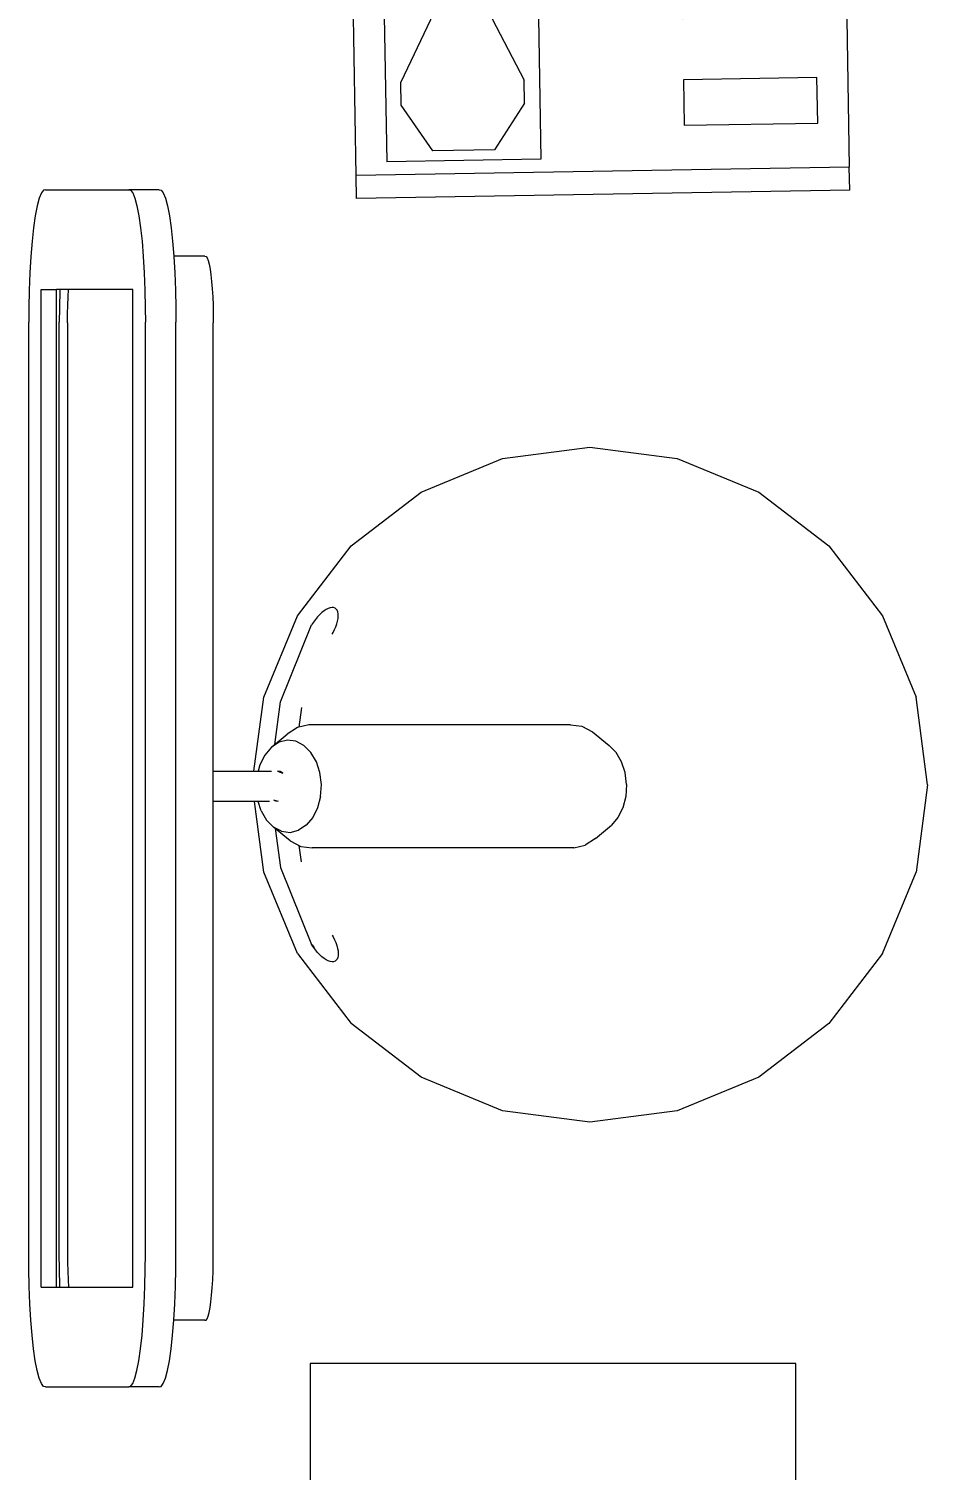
# Model space of a CAD drawing. Header units: millimetres. Extents: x 1 to 121, y 0 to 90.
# Drawn here: x 32.652 to 33.028, y 66.657 to 67.251 of the extents above; entities that cross this region are included whole.
import ezdxf
from ezdxf import colors
from ezdxf.entities.mleader import LeaderData, LeaderLine
from ezdxf.math import Vec2, Vec3

# ---------------------------------------------------------------- set-up
doc = ezdxf.new("R2010")
doc.units = ezdxf.units.MM
doc.layers.add('Equipamiento SR', color=23, linetype='Continuous', lineweight=0)
doc.layers.add('letras sr', color=7, linetype='Continuous', lineweight=5)
doc.styles.add('Generales', font='trebuc.ttf', dxfattribs={"height": 0.1})

# ---------------------------------------------------------------- blocks, each defined once
blk = doc.blocks.new('A$C20311695')
at = {"layer": 'Equipamiento SR'}
for p, q in [((-2.504962139937561e-06, 0.1854743236497143), (0.2031682251736129, 0.1889231518819088)), ((0.002984267900501436, 0.009523310046915867), (-2.504962139937561e-06, 0.1854743236497143)), ((0.2031682251736129, 0.1889231518819088), (0.2061549980357995, 0.01297213827911037)), ((0.01278900232364322, 0.1801914062391461), (0.03035276931677799, 0.1804895516236229)), ((0.01278900232364322, 0.1801914062391461), (0.0128428902644373, 0.177016863580775)), ((0.02829029548547624, 0.1772790836712375), (0.03035276931677799, 0.1804895516236229)), ((0.03035276931677799, 0.1804895516236229), (0.03179848488025527, 0.1827399673213677)), ((0.03179848488025527, 0.1827399673213677), (0.05719482614722438, 0.1831710708502214)), ((0.05719482614722438, 0.1831710708502214), (0.05871608849747645, 0.1809710196771448)), ((0.05871608849747645, 0.1809710196771448), (0.07627985549106597, 0.1812691650616216)), ((0.05871608849747645, 0.1809710196771448), (0.06088633821082112, 0.177832402312788)), ((0.07627985549106597, 0.1812691650616216), (0.07633374343186006, 0.1780946224032505)), ((0.0128428902644373, 0.177016863580775), (0.02829029548547624, 0.1772790836712375)), ((0.0128428902644373, 0.177016863580775), (0.01558910188214213, 0.01523733098633784)), ((0.01942364189380896, 0.1634771596066003), (0.02829029548547624, 0.1772790836712375)), ((0.06088633821082112, 0.177832402312788), (0.07633374343186006, 0.1780946224032505)), ((0.06088633821082112, 0.177832402312788), (0.07021632442729242, 0.1643393666645352)), ((0.07633374343186006, 0.1780946224032505), (0.07907995504911014, 0.01631508980904073)), ((0.1001822620805797, 0.1761748554449696), (0.09065863410569364, 0.1760131916216778)), ((0.09065863410569364, 0.1760131916216778), (0.09079863908345942, 0.1677654878590147)), ((0.1003222670583455, 0.1679271516825338), (0.1001822620805797, 0.1761748554449696)), ((0.1303870856609137, 0.1739375562983696), (0.1034034730651001, 0.173479508798664)), ((0.1034034730651001, 0.173479508798664), (0.103496809716944, 0.1679810396235553)), ((0.1304804223132123, 0.1684390871232608), (0.1303870856609137, 0.1739375562983696)), ((0.1652603865773017, 0.1772795582382969), (0.1557367586019609, 0.1771178944147778)), ((0.1557367586019609, 0.1771178944147778), (0.1558767635801814, 0.1688701906521146)), ((0.1654003915550675, 0.1690318544756337), (0.1652603865773017, 0.1772795582382969)), ((0.1779585572107862, 0.1774951100028375), (0.1684349292354455, 0.1773334461793183)), ((0.1684349292354455, 0.1773334461793183), (0.1685749342132112, 0.1690857424166552)), ((0.178098562188552, 0.1692474062401743), (0.1779585572107862, 0.1774951100028375)), ((0.1906567278442708, 0.177710661767378), (0.18113309986893, 0.1775489979438589)), ((0.18113309986893, 0.1775489979438589), (0.1812731048466958, 0.1693012941811958)), ((0.1907967328220366, 0.1694629580047149), (0.1906567278442708, 0.177710661767378)), ((0.09079863908345942, 0.1677654878590147), (0.1003222670583455, 0.1679271516825338)), ((0.103496809716944, 0.1679810396235553), (0.1304804223132123, 0.1684390871232608)), ((0.1558767635801814, 0.1688701906521146), (0.1654003915550675, 0.1690318544756337)), ((0.1685749342132112, 0.1690857424166552), (0.178098562188552, 0.1692474062401743)), ((0.178145230514474, 0.1664981716526199), (0.1686216025395879, 0.1663365078291008)), ((0.1686216025395879, 0.1663365078291008), (0.1687616075173537, 0.158088804066665)), ((0.1782852354922397, 0.1582504678899568), (0.178145230514474, 0.1664981716526199)), ((0.1812731048466958, 0.1693012941811958), (0.1907967328220366, 0.1694629580047149)), ((0.1908434011479585, 0.1667137234171605), (0.1813197731730725, 0.1665520595936414)), ((0.1813197731730725, 0.1665520595936414), (0.1814597781508382, 0.1583043558309782)), ((0.1909834061257243, 0.1584660196544974), (0.1908434011479585, 0.1667137234171605)), ((0.01958530571710071, 0.1539535316314868), (0.01942364189380896, 0.1634771596066003)), ((0.07037798825103891, 0.1548157386896492), (0.07021632442729242, 0.1643393666645352)), ((0.1003689353842674, 0.1651779170949794), (0.09084530740938135, 0.1650162532714603)), ((0.09084530740938135, 0.1650162532714603), (0.09098531238714713, 0.1567685495087972)), ((0.1005089403624879, 0.1569302133323163), (0.1003689353842674, 0.1651779170949794)), ((0.1305737589650562, 0.1629406179481521), (0.1035901463687878, 0.1624825704484465)), ((0.1035901463687878, 0.1624825704484465), (0.1036834830206317, 0.1569841012733377)), ((0.1306670956169, 0.1574421487730433), (0.1305737589650562, 0.1629406179481521)), ((0.1654470598809894, 0.1662826198880794), (0.1559234319061034, 0.1661209560647876)), ((0.1559234319061034, 0.1661209560647876), (0.1560634368838691, 0.1578732523021245)), ((0.1655870648587552, 0.1580349161254162), (0.1654470598809894, 0.1662826198880794)), ((0.07037798825103891, 0.1548157386896492), (0.05800314526413786, 0.1355529309748817)), ((0.09098531238714713, 0.1567685495087972), (0.1005089403624879, 0.1569302133323163)), ((0.1036834830206317, 0.1569841012733377), (0.1306670956169, 0.1574421487730433)), ((0.1560634368838691, 0.1578732523021245), (0.1655870648587552, 0.1580349161254162)), ((0.1656337331846771, 0.1552856815378618), (0.1561101052097911, 0.1551240177145701)), ((0.1561101052097911, 0.1551240177145701), (0.1562501101875569, 0.1468763139519069)), ((0.1657737381628976, 0.1470379777751987), (0.1656337331846771, 0.1552856815378618)), ((0.1687616075173537, 0.158088804066665), (0.1782852354922397, 0.1582504678899568)), ((0.1783319038181617, 0.1555012333024024), (0.1688082758432756, 0.1553395694791107)), ((0.1688082758432756, 0.1553395694791107), (0.1689482808210414, 0.1470918657164475)), ((0.1784719087963822, 0.1472535295397392), (0.1783319038181617, 0.1555012333024024)), ((0.1814597781508382, 0.1583043558309782), (0.1909834061257243, 0.1584660196544974)), ((0.1910300744516462, 0.155716785066943), (0.1815064464767602, 0.1555551212436512)), ((0.1815064464767602, 0.1555551212436512), (0.181646451454526, 0.1473074174809881)), ((0.1911700794298667, 0.1474690813042798), (0.1910300744516462, 0.155716785066943)), ((0.03260680399716875, 0.1351218274458006), (0.01958530571710071, 0.1539535316314868)), ((0.03233736429183409, 0.1509945407376563), (0.03260680399716875, 0.1351218274458006)), ((0.05800314526413786, 0.1355529309748817), (0.05773370555880319, 0.1514256442667374)), ((0.1005556086884098, 0.1541809787447619), (0.09103198071306906, 0.1540193149212428)), ((0.09103198071306906, 0.1540193149212428), (0.09117198569128959, 0.145771611158807)), ((0.1006956136661756, 0.1459332749820987), (0.1005556086884098, 0.1541809787447619)), ((0.1307604322687439, 0.1519436795979345), (0.1037768196724755, 0.151485632098229)), ((0.1037768196724755, 0.151485632098229), (0.1038701563247741, 0.1459871629231202)), ((0.1308537689205878, 0.1464452104228258), (0.1307604322687439, 0.1519436795979345)), ((0.09117198569128959, 0.145771611158807), (0.1006956136661756, 0.1459332749820987)), ((0.1007422819920976, 0.1431840403945444), (0.09121865401721152, 0.1430223765712526)), ((0.09121865401721152, 0.1430223765712526), (0.0913586589949773, 0.1347746728085895)), ((0.1008822869703181, 0.1349363366318812), (0.1007422819920976, 0.1431840403945444)), ((0.1038701563247741, 0.1459871629231202), (0.1308537689205878, 0.1464452104228258)), ((0.1562501101875569, 0.1468763139519069), (0.1657737381628976, 0.1470379777751987)), ((0.1658204064888196, 0.1442887431876443), (0.1562967785134788, 0.1441270793643525)), ((0.1562967785134788, 0.1441270793643525), (0.1564367834916993, 0.1358793756016894)), ((0.1659604114665854, 0.1360410394249811), (0.1658204064888196, 0.1442887431876443)), ((0.1689482808210414, 0.1470918657164475), (0.1784719087963822, 0.1472535295397392)), ((0.1785185771223041, 0.1445042949521849), (0.1689949491469633, 0.1443426311288931)), ((0.1689949491469633, 0.1443426311288931), (0.1691349541251839, 0.13609492736623)), ((0.1786585821000699, 0.1362565911895217), (0.1785185771223041, 0.1445042949521849)), ((0.181646451454526, 0.1473074174809881), (0.1911700794298667, 0.1474690813042798)), ((0.1912167477557887, 0.1447198467167254), (0.1816931197804479, 0.1445581828934337)), ((0.1816931197804479, 0.1445581828934337), (0.1818331247586684, 0.1363104791307705)), ((0.1913567527335545, 0.1364721429540623), (0.1912167477557887, 0.1447198467167254)), ((0.1309471055724316, 0.140946741247717), (0.103963492976618, 0.1404886937482388)), ((0.103963492976618, 0.1404886937482388), (0.1040568296284619, 0.13499022457313)), ((0.1310404422247302, 0.1354482720726082), (0.1309471055724316, 0.140946741247717)), ((0.03260680399716875, 0.1351218274458006), (0.03365077868920707, 0.07362119996105321)), ((0.05904711995617618, 0.07405230349013436), (0.05800314526413786, 0.1355529309748817)), ((0.0913586589949773, 0.1347746728085895), (0.1008822869703181, 0.1349363366318812)), ((0.1040568296284619, 0.13499022457313), (0.1310404422247302, 0.1354482720726082)), ((0.1564367834916993, 0.1358793756016894), (0.1659604114665854, 0.1360410394249811)), ((0.1691349541251839, 0.13609492736623), (0.1786585821000699, 0.1362565911895217)), ((0.1818331247586684, 0.1363104791307705), (0.1913567527335545, 0.1364721429540623)), ((0.1878570939120436, 0.128472103618833), (0.1901773769718602, 0.1320838800652382)), ((0.1901773769718602, 0.1320838800652382), (0.1926189078994867, 0.1285529355304789)), ((0.1926189078994867, 0.1285529355304789), (0.1878570939120436, 0.128472103618833)), ((0.1915900943636188, 0.1227259700162904), (0.136638760947335, 0.1217931697553922)), ((0.136638760947335, 0.1217931697553922), (0.1374465896697075, 0.07420391904497592)), ((0.1923979230864461, 0.07513671930610144), (0.1915900943636188, 0.1227259700162904)), ((0.03365077868920707, 0.07362119996105321), (0.02138371158480368, 0.0480093069297709)), ((0.05904711995617618, 0.07405230349013436), (0.07217639411874188, 0.04887151398770584)), ((0.1374465896697075, 0.07420391904497592), (0.1923979230864461, 0.07513671930610144)), ((0.02154537540809542, 0.03848567895465749), (0.02138371158480368, 0.0480093069297709)), ((0.07233805794203363, 0.03934788601259243), (0.07217639411874188, 0.04887151398770584)), ((0.1928268050019142, 0.04987125344655396), (0.1378754715856303, 0.04893845318542844)), ((0.1378754715856303, 0.04893845318542844), (0.1381932828853678, 0.03021616564433316)), ((0.1931446163021064, 0.03114896590523131), (0.1928268050019142, 0.04987125344655396)), ((0.03456687368816347, 0.01965397476897124), (0.02154537540809542, 0.03848567895465749)), ((0.07233805794203363, 0.03934788601259243), (0.05996321495513257, 0.02008507829805239)), ((0.1381932828853678, 0.03021616564433316), (0.1931446163021064, 0.03114896590523131)), ((0.05996321495513257, 0.02008507829805239), (0.03456687368816347, 0.01965397476897124)), ((0.2061549980357995, 0.01297213827911037), (0.002984267900501436, 0.009523310046915867)), ((0.07907995504911014, 0.01631508980904073), (0.01558910188214213, 0.01523733098633784)), ((0.206316661859546, 0.003448510303996954), (0.2061549980357995, 0.01297213827911037)), ((0.003145931723793183, -3.1792819754628e-07), (0.002984267900501436, 0.009523310046915867)), ((0.206316661859546, 0.003448510303996954), (0.003145931723793183, -3.1792819754628e-07))]:
    blk.add_line(p, q, dxfattribs=at)
blk = doc.blocks.new('A$C4B1E532D')
at = {"layer": 'Equipamiento SR'}
for p, q in [((0.3157455342751803, 0.4931104971400941), (0.3148270351736357, 0.4919165728433086)), ((0.3164763349501811, 0.4932418937123089), (0.3157455342751803, 0.4931104971400941)), ((0.3164763349501811, 0.4932418937123089), (0.3290335409893999, 0.4932418937123089)), ((0.328302740314399, 0.4931104971400941), (0.3273842412128545, 0.4919165728433086)), ((0.3290335409893999, 0.4932418937123089), (0.328302740314399, 0.4931104971400941)), ((0.3633893666930419, 0.4932418937123089), (0.3290335409893999, 0.4932418937123089)), ((0.3633893666930419, 0.4932418937123089), (0.3641201673680428, 0.4931104971400941)), ((0.3641201673680428, 0.4931104971400941), (0.3650386664695873, 0.4919165728433086)), ((0.3139380093186048, 0.4897189305988263), (0.3130955347770907, 0.4865597868178497)), ((0.3148270351736357, 0.4919165728433086), (0.3139380093186048, 0.4897189305988263)), ((0.3264952153580509, 0.4897189305988263), (0.3256527408163095, 0.4865597868178497)), ((0.3273842412128545, 0.4919165728433086), (0.3264952153580509, 0.4897189305988263)), ((0.3650386664695873, 0.4919165728433086), (0.3659276923243908, 0.4897189305988263)), ((0.3659276923243908, 0.4897189305988263), (0.3667701668661323, 0.4865597868178497)), ((0.3123157953706652, 0.4824998282246611), (0.3116137697881243, 0.477617046074954)), ((0.3130955347770907, 0.4865597868178497), (0.3123157953706652, 0.4824998282246611)), ((0.3248730014101113, 0.4824998282246611), (0.3241709758275704, 0.477617046074954)), ((0.3256527408163095, 0.4865597868178497), (0.3248730014101113, 0.4824998282246611)), ((0.3667701668661323, 0.4865597868178497), (0.3675499062723304, 0.4824998282246611)), ((0.3675499062723304, 0.4824998282246611), (0.3682519318548714, 0.477617046074954)), ((0.3116137697881243, 0.477617046074954), (0.3110029438459208, 0.4720052379533968)), ((0.3241709758275704, 0.477617046074954), (0.3235601498853669, 0.4720052379533968)), ((0.3682519318548714, 0.477617046074954), (0.3688627577970749, 0.4720052379533968)), ((0.3110029438459208, 0.4720052379533968), (0.3105006060115159, 0.4658403737120693)), ((0.3235601498853669, 0.4720052379533968), (0.3230522574673671, 0.4657722059359344)), ((0.3688627577970749, 0.4720052379533968), (0.3693706502150746, 0.4657722059359344)), ((0.2963424066014397, 0.4641028905561484), (0.2959310966677151, 0.4625605445802989)), ((0.2967764436522486, 0.4651758156605297), (0.2963424066014397, 0.4641028905561484)), ((0.2972248700270086, 0.4657587091477922), (0.2967764436522486, 0.4651758156605297)), ((0.2976790715157733, 0.4658403737120693), (0.2972248700270086, 0.4657587091477922)), ((0.2976790715157733, 0.4658403737120693), (0.3105006060115159, 0.4658403737120693)), ((0.310495051427921, 0.4657722059359344), (0.310099849078739, 0.459037685724013)), ((0.3105006060115159, 0.4658403737120693), (0.310495051427921, 0.4657722059359344)), ((0.3230522574673671, 0.4657722059359344), (0.3226570551179577, 0.459037685724013)), ((0.3693706502150746, 0.4657722059359344), (0.369765852564484, 0.459037685724013)), ((0.2952076746186378, 0.4581945514018457), (0.2949094593429038, 0.4554547743377384)), ((0.2955504150594663, 0.460578405990816), (0.2952076746186378, 0.4581945514018457)), ((0.2959310966677151, 0.4625605445802989), (0.2955504150594663, 0.460578405990816)), ((0.310099849078739, 0.459037685724013), (0.3098249285818895, 0.4519310465411195)), ((0.3226570551179577, 0.459037685724013), (0.3223821346211082, 0.4519310465411195)), ((0.369765852564484, 0.459037685724013), (0.3700407730611062, 0.4519310465411195)), ((0.2946614979072422, 0.4524117055456713), (0.2944685536175768, 0.4491238019654133)), ((0.2949094593429038, 0.4554547743377384), (0.2946614979072422, 0.4524117055456713)), ((0.3098249285818895, 0.4519310465411195), (0.309675571123222, 0.444588805964429)), ((0.3223821346211082, 0.4519310465411195), (0.3222327771624407, 0.444588805964429)), ((0.3273581498912392, 0.4521396137124043), (0.3273581498912392, 0.04111681371244913)), ((0.3538271558228701, 0.4521396137124043), (0.3273581498912392, 0.4521396137124043)), ((0.354004132927372, 0.4491238019654133), (0.3538271558228701, 0.4521396137124043)), ((0.3574754985963011, 0.4521396137124043), (0.3538271558228701, 0.4521396137124043)), ((0.3574754985963011, 0.4521396137124043), (0.3574835670218874, 0.4519310465411195)), ((0.3587861547713658, 0.4521396137124043), (0.3574754985963011, 0.4521396137124043)), ((0.3574835670218874, 0.4519310465411195), (0.3576329244805549, 0.444588805964429)), ((0.3650647577909751, 0.4521396137124043), (0.3587861547713658, 0.4521396137124043)), ((0.3587861547713658, 0.4521396137124043), (0.3587861547713658, 0.04111681371244913)), ((0.3650647577909751, 0.4521396137124043), (0.3650647577909751, 0.04111681371244913)), ((0.3700407730611062, 0.4519310465411195), (0.370190130520001, 0.444588805964429)), ((0.2943343329074253, 0.4456542237807639), (0.2942614141383331, 0.4420696211190602)), ((0.2944685536175768, 0.4491238019654133), (0.2943343329074253, 0.4456542237807639)), ((0.3541383536375236, 0.4456542237807639), (0.354004132927372, 0.4491238019654133)), ((0.3542112724063884, 0.4420696211190602), (0.3541383536375236, 0.4456542237807639)), ((0.2942614141383331, 0.4420696211190602), (0.2942511980703841, 0.4384388537122845)), ((0.309675571123222, 0.444588805964429), (0.309659133683823, 0.4387469773118369)), ((0.3222327771624407, 0.444588805964429), (0.3222163397232691, 0.4387469773118369)), ((0.3542214884745647, 0.4384388537122845), (0.3542112724063884, 0.4420696211190602)), ((0.3576329244805549, 0.444588805964429), (0.3576493619199539, 0.4387469773118369)), ((0.370190130520001, 0.444588805964429), (0.3702065679591726, 0.4387469773118369)), ((0.2942511980703841, 0.4384388537122845), (0.2942511980703841, 0.2521229823318549)), ((0.309659133683823, 0.4387469773118369), (0.309659133683823, 0.05450945011256181)), ((0.3222163397232691, 0.4387469773118369), (0.3222163397232691, 0.05450945011256181)), ((0.3542214884745647, 0.05481757371211415), (0.3542214884745647, 0.4384388537122845)), ((0.3576493619199539, 0.4387469773118369), (0.3576493619199539, 0.05450945011256181)), ((0.3702065679591726, 0.4387469773118369), (0.3702065679591726, 0.05450945011256181)), ((0.1030902042888613, 0.3795027205705424), (0.1390925607278461, 0.3842425207148494)), ((0.1390925607278461, 0.3842425207148494), (0.1750949171670584, 0.3795027205705424)), ((0.06954134894445474, 0.3656063296847947), (0.1030902042888613, 0.3795027205705424)), ((0.1750949171670584, 0.3795027205705424), (0.2086437725114649, 0.3656063296847947)), ((0.04073229374435527, 0.3435003641315575), (0.06954134894445474, 0.3656063296847947)), ((0.2086437725114649, 0.3656063296847947), (0.2374528277115644, 0.3435003641315575)), ((0.01862632819089072, 0.3146913089312307), (0.04073229374435527, 0.3435003641315575)), ((0.259558793265029, 0.3146913089312307), (0.2374528277115644, 0.3435003641315575)), ((0.2427592419316227, 0.3146590059313326), (0.2427936625801124, 0.3155575339264374)), ((0.2427936625801124, 0.3155575339264374), (0.2429454560714532, 0.3163399611866566)), ((0.2429454560714532, 0.3163399611866566), (0.2432120251766321, 0.3169929001641663)), ((0.2432120251766321, 0.3169929001641663), (0.2435888088247395, 0.3175051788929864)), ((0.2435888088247395, 0.3175051788929864), (0.244069360142845, 0.3178680321415754)), ((0.244069360142845, 0.3178680321415754), (0.2446454567647436, 0.3180752513903258)), ((0.2446454567647436, 0.3180752513903258), (0.2453072415172812, 0.3181232910600897)), ((0.2453072415172812, 0.3181232910600897), (0.2460433910802351, 0.3180113291791145)), ((0.2460433910802351, 0.3180113291791145), (0.2468413097305131, 0.3177412814461036)), ((0.2468413097305131, 0.3177412814461036), (0.2476873448582921, 0.3173177684524831)), ((0.2476873448582921, 0.3173177684524831), (0.2485670205684585, 0.3167480366236646)), ((0.2485670205684585, 0.3167480366236646), (0.2494652853653463, 0.3160418342285425)), ((0.2494652853653463, 0.3160418342285425), (0.2503667696895775, 0.3152112445858961)), ((0.2503667696895775, 0.3152112445858961), (0.251256048894362, 0.3142704793153257)), ((0.01862632819089072, 0.3146913089312307), (0.004729937305143039, 0.2811424535870515)), ((0.2428427830729163, 0.3136597512643107), (0.2427592419316227, 0.3146590059313326)), ((0.2430428565914156, 0.312576867450332), (0.2428427830729163, 0.3136597512643107)), ((0.2433560391743015, 0.3114288829310112), (0.2430428565914156, 0.312576867450332)), ((0.2437769721804273, 0.3102354400397758), (0.2433560391743015, 0.3114288829310112)), ((0.244298453329435, 0.3090169589158336), (0.2437769721804273, 0.3102354400397758)), ((0.2449115599341951, 0.3077942881090507), (0.244298453329435, 0.3090169589158336)), ((0.251256048894362, 0.3142704793153257), (0.2521179071656263, 0.3132356351706562)), ((0.2521179071656263, 0.3132356351706562), (0.2529375978696464, 0.3121244186231138)), ((0.252540937806458, 0.3123518651199788), (0.2534104292357426, 0.3111415493039544)), ((0.2529375978696464, 0.3121244186231138), (0.2537010958714347, 0.3109558428949981)), ((0.2665975751482677, 0.279304962792537), (0.2537010958714347, 0.3109558428949981)), ((0.259558793265029, 0.3146913089312307), (0.2734551841507766, 0.2811424535870515)), ((0.245316380653918, 0.3070910897189947), (0.2449115599341951, 0.3077942881090507)), ((-9.862838936669505e-06, 0.2451400971480666), (0.004729937305143039, 0.2811424535870515)), ((0.2687232318525332, 0.2631589971396693), (0.2665975751482677, 0.279304962792537)), ((0.2734551841507766, 0.2811424535870515), (0.2772756700200318, 0.2521229823318549)), ((0.2579055950485838, 0.2769759537445111), (0.2587948154790922, 0.2702216540023414)), ((0.13679400591937, 0.2672808640713242), (0.1302321363454269, 0.2618656819026342)), ((0.13679400591937, 0.2672808640713242), (0.1410510783815937, 0.270059578868711)), ((0.1456716347201166, 0.2711854145881603), (0.1410510783815937, 0.270059578868711)), ((0.1456716347201166, 0.2711854145881603), (0.2534347081731596, 0.2711854145881603)), ((0.2581038651091205, 0.2705816473866776), (0.2534347081731596, 0.2711854145881603)), ((0.2625034273138738, 0.2682894230005672), (0.2581038651091205, 0.2705816473866776)), ((0.2625034273138738, 0.2682894230005672), (0.2693767684142188, 0.2626199253963364)), ((0.1275373028092019, 0.2586931616196466), (0.1302321363454269, 0.2618656819026342)), ((0.2532608885041157, 0.2586931616196466), (0.2559557220403406, 0.2618656819026342)), ((0.2559557220403406, 0.2618656819026342), (0.2591393428594131, 0.2639437236456956)), ((0.2625947924636023, 0.2647856717375703), (0.2591393428594131, 0.2639437236456956)), ((0.2660865876729588, 0.2643341488073361), (0.2625947924636023, 0.2647856717375703)), ((0.2660865876729588, 0.2643341488073361), (0.2693767684142188, 0.2626199253963364)), ((0.2693767684142188, 0.2626199253963364), (0.2722411143073771, 0.2597598229967275)), ((0.1255149050076909, 0.2546423648099676), (0.1275373028092019, 0.2586931616196466)), ((0.251238490702832, 0.2546423648099676), (0.2532608885041157, 0.2586931616196466)), ((0.2744844249133678, 0.2559487528614568), (0.2722411143073771, 0.2597598229967275)), ((0.2744844249133678, 0.2559487528614568), (0.2757330206651716, 0.2521229823318549)), ((0.1239834910833508, 0.2450512024406066), (0.124302766009265, 0.2499893465828222)), ((0.124302766009265, 0.2499893465828222), (0.1255149050076909, 0.2546423648099676)), ((0.2500263517044061, 0.2499893465828222), (0.2497070767784919, 0.2450512024406066)), ((0.2500263517044061, 0.2499893465828222), (0.251238490702832, 0.2546423648099676)), ((0.2693674624785274, 0.2513721345384852), (0.2674445768631415, 0.2519861860359356)), ((0.2685816486188344, 0.2518391516481984), (0.2674445768631415, 0.2519861860359356)), ((0.2694161027096982, 0.2514043911132262), (0.2685816486188344, 0.2518391516481984)), ((0.2710546874936028, 0.2521229823318549), (0.2757330206651716, 0.2521229823318549)), ((0.2757330206651716, 0.2521229823318549), (0.2772756700200318, 0.2521229823318549)), ((0.2772756700200318, 0.2521229823318549), (0.2942511980703841, 0.2521229823318549)), ((0.2942511980703841, 0.2521229823318549), (0.2942511980703841, 0.2395252201308153)), ((-9.862838936669505e-06, 0.2451400971480666), (0.004729937305143039, 0.209137740708627)), ((0.1239834910833508, 0.2450512024406066), (0.1245788382886133, 0.2401644587461647)), ((0.2497070767784919, 0.2450512024406066), (0.250302423983527, 0.2401644587461647)), ((0.1245788382886133, 0.2401644587461647), (0.1260482356966861, 0.2356621390067062)), ((0.250302423983527, 0.2401644587461647), (0.2517718213915998, 0.2356621390067062)), ((0.2677919255626477, 0.2396247058322274), (0.265583435992454, 0.2403299616816525)), ((0.265583435992454, 0.2403299616816525), (0.2666548538071822, 0.2397717402204194)), ((0.2666548538071822, 0.2397717402204194), (0.2677919255626477, 0.2396247058322274)), ((0.2756837893954582, 0.2395252201308153), (0.2702835872088656, 0.2395252201308153)), ((0.277455771711999, 0.2395252201308153), (0.2734551841507766, 0.209137740708627)), ((0.2750177556021356, 0.2369685270586501), (0.2756837893954582, 0.2395252201308153)), ((0.277455771711999, 0.2395252201308153), (0.2756837893954582, 0.2395252201308153)), ((0.2942511980703841, 0.2395252201308153), (0.277455771711999, 0.2395252201308153)), ((0.2942511980703841, 0.2395252201308153), (0.2942511980703841, 0.05481757371211415)), ((0.1260482356966861, 0.2356621390067062), (0.1282915463024494, 0.2318510688714355)), ((0.1282915463024494, 0.2318510688714355), (0.1311558921956077, 0.2289909664722813)), ((0.2517718213915998, 0.2356621390067062), (0.2540151319973631, 0.2318510688714355)), ((0.2540151319973631, 0.2318510688714355), (0.2568794778905215, 0.2289909664722813)), ((0.270300524264627, 0.2297452099655288), (0.2729953578008519, 0.2329177302489711)), ((0.2729953578008519, 0.2329177302489711), (0.2750177556021356, 0.2369685270586501)), ((0.1380292332959527, 0.2233214688675957), (0.1311558921956077, 0.2289909664722813)), ((0.2568794778905215, 0.2289909664722813), (0.2601696586317814, 0.2272767430612816)), ((0.2601696586317814, 0.2272767430612816), (0.2636614538411379, 0.2268252201310474)), ((0.2636614538411379, 0.2268252201310474), (0.2671169034455545, 0.2276671682229221)), ((0.270300524264627, 0.2297452099655288), (0.2637386546904565, 0.2243300277972935)), ((0.2689185426255847, 0.228604729765209), (0.2665975751482677, 0.2109752315031415)), ((0.2671169034455545, 0.2276671682229221), (0.270300524264627, 0.2297452099655288)), ((0.142428795500706, 0.2210292444814854), (0.1380292332959527, 0.2233214688675957)), ((0.1470979524368943, 0.2204254772800027), (0.142428795500706, 0.2210292444814854)), ((0.1470979524368943, 0.2204254772800027), (0.2548610258897099, 0.2204254772800027)), ((0.2548610258897099, 0.2204254772800027), (0.2594815822282328, 0.2215513129999067)), ((0.2579055950485838, 0.2133042405511674), (0.258975095558668, 0.2214279034487276)), ((0.2594815822282328, 0.2215513129999067), (0.2637386546904565, 0.2243300277972935)), ((0.01862632819089072, 0.1755888853644478), (0.004729937305143039, 0.209137740708627)), ((0.2665975751482677, 0.2109752315031415), (0.2537010958714347, 0.1793243514011351)), ((0.2734551841507766, 0.209137740708627), (0.259558793265029, 0.1755888853644478)), ((0.2433560391743015, 0.178851311365122), (0.2430428565914156, 0.1777033268458013)), ((0.2437769721804273, 0.1800447542559027), (0.2433560391743015, 0.178851311365122)), ((0.244298453329435, 0.1812632353798449), (0.2437769721804273, 0.1800447542559027)), ((0.2449115599341951, 0.1824859061870825), (0.244298453329435, 0.1812632353798449)), ((0.245316380653918, 0.1831891045771386), (0.2449115599341951, 0.1824859061870825)), ((0.2529375978696464, 0.1781557756730194), (0.2537010958714347, 0.1793243514011351)), ((0.04073229374435527, 0.146779830164121), (0.01862632819089072, 0.1755888853644478)), ((0.259558793265029, 0.1755888853644478), (0.2374528277115644, 0.146779830164121)), ((0.2428427830729163, 0.1766204430313678), (0.2427592419316227, 0.1756211883648007)), ((0.2427592419316227, 0.1756211883648007), (0.2427936625801124, 0.1747226603696959)), ((0.2427936625801124, 0.1747226603696959), (0.2429454560714532, 0.1739402331094766)), ((0.2430428565914156, 0.1777033268458013), (0.2428427830729163, 0.1766204430313678)), ((0.2429454560714532, 0.1739402331094766), (0.2432120251766321, 0.1732872941315122)), ((0.2432120251766321, 0.1732872941315122), (0.2435888088247395, 0.1727750154026921)), ((0.2435888088247395, 0.1727750154026921), (0.244069360142845, 0.1724121621545578)), ((0.244069360142845, 0.1724121621545578), (0.2446454567647436, 0.1722049429058075)), ((0.2453072415172812, 0.1721569032360435), (0.2460433910802351, 0.1722688651170188)), ((0.2460433910802351, 0.1722688651170188), (0.2468413097305131, 0.1725389128500296)), ((0.2468413097305131, 0.1725389128500296), (0.2476873448582921, 0.1729624258431954)), ((0.2476873448582921, 0.1729624258431954), (0.2485670205684585, 0.1735321576724687)), ((0.2485670205684585, 0.1735321576724687), (0.2494652853653463, 0.1742383600675907)), ((0.2494652853653463, 0.1742383600675907), (0.2503667696895775, 0.1750689497102371)), ((0.2503667696895775, 0.1750689497102371), (0.251256048894362, 0.1760097149808075)), ((0.251256048894362, 0.1760097149808075), (0.2521179071656263, 0.177044559125477)), ((0.2521179071656263, 0.177044559125477), (0.2529375978696464, 0.1781557756730194)), ((0.2446454567647436, 0.1722049429058075), (0.2453072415172812, 0.1721569032360435)), ((0.06954134894445474, 0.1246738646108838), (0.04073229374435527, 0.146779830164121)), ((0.2374528277115644, 0.146779830164121), (0.2086437725114649, 0.1246738646108838)), ((0.1030902042888613, 0.1107774737251361), (0.06954134894445474, 0.1246738646108838)), ((0.2086437725114649, 0.1246738646108838), (0.1750949171670584, 0.1107774737251361)), ((0.1390925607278461, 0.1060376735812838), (0.1030902042888613, 0.1107774737251361)), ((0.1750949171670584, 0.1107774737251361), (0.1390925607278461, 0.1060376735812838)), ((0.2942614141383331, 0.0511868063057932), (0.2942511980703841, 0.05481757371211415)), ((0.309675571123222, 0.04866762145996972), (0.309659133683823, 0.05450945011256181)), ((0.3222327771624407, 0.04866762145996972), (0.3222163397232691, 0.05450945011256181)), ((0.3542214884745647, 0.05481757371211415), (0.3542112724063884, 0.0511868063057932)), ((0.3576329244805549, 0.04866762145996972), (0.3576493619199539, 0.05450945011256181)), ((0.370190130520001, 0.04866762145996972), (0.3702065679591726, 0.05450945011256181)), ((0.2943343329074253, 0.04760220364363477), (0.2942614141383331, 0.0511868063057932)), ((0.2944685536175768, 0.04413262545853058), (0.2943343329074253, 0.04760220364363477)), ((0.3098249285818895, 0.04132538088327919), (0.309675571123222, 0.04866762145996972)), ((0.3223821346211082, 0.04132538088327919), (0.3222327771624407, 0.04866762145996972)), ((0.3541383536375236, 0.04760220364363477), (0.354004132927372, 0.04413262545853058)), ((0.3542112724063884, 0.0511868063057932), (0.3541383536375236, 0.04760220364363477)), ((0.3574835670218874, 0.04132538088327919), (0.3576329244805549, 0.04866762145996972)), ((0.3700407730611062, 0.04132538088327919), (0.370190130520001, 0.04866762145996972)), ((0.2946614979072422, 0.04084472187872734), (0.2944685536175768, 0.04413262545853058)), ((0.354004132927372, 0.04413262545853058), (0.3538271558228701, 0.04111681371244913)), ((0.2949094593429038, 0.03780165308666028), (0.2946614979072422, 0.04084472187872734)), ((0.2952076746186378, 0.03506187602255295), (0.2949094593429038, 0.03780165308666028)), ((0.310099849078739, 0.03421874170038564), (0.3098249285818895, 0.04132538088327919)), ((0.3226570551179577, 0.03421874170038564), (0.3223821346211082, 0.04132538088327919)), ((0.3273581498912392, 0.04111681371244913), (0.3538271558228701, 0.04111681371244913)), ((0.3538271558228701, 0.04111681371244913), (0.3574754985963011, 0.04111681371244913)), ((0.3574754985963011, 0.04111681371244913), (0.3574835670218874, 0.04132538088327919)), ((0.3574754985963011, 0.04111681371244913), (0.3587861547713658, 0.04111681371244913)), ((0.3650647577909751, 0.04111681371244913), (0.3587861547713658, 0.04111681371244913)), ((0.369765852564484, 0.03421874170038564), (0.3700407730611062, 0.04132538088327919)), ((0.2955504150594663, 0.03267802143358267), (0.2952076746186378, 0.03506187602255295)), ((0.2959310966677151, 0.03069588284409974), (0.2955504150594663, 0.03267802143358267)), ((0.2963424066014397, 0.02915353686825028), (0.2959310966677151, 0.03069588284409974)), ((0.310495051427921, 0.0274842214884643), (0.310099849078739, 0.03421874170038564)), ((0.3230522574673671, 0.0274842214884643), (0.3226570551179577, 0.03421874170038564)), ((0.3693706502150746, 0.0274842214884643), (0.369765852564484, 0.03421874170038564)), ((0.2967764436522486, 0.02808061176341425), (0.2963424066014397, 0.02915353686825028)), ((0.2972248700270086, 0.02749771827660652), (0.2967764436522486, 0.02808061176341425)), ((0.2976790715157733, 0.02741605371232936), (0.2972248700270086, 0.02749771827660652)), ((0.2976790715157733, 0.02741605371232936), (0.3105006060115159, 0.02741605371232936)), ((0.3105006060115159, 0.02741605371232936), (0.310495051427921, 0.0274842214884643)), ((0.3110029438459208, 0.02125118947100191), (0.3105006060115159, 0.02741605371232936)), ((0.3235601498853669, 0.02125118947100191), (0.3230522574673671, 0.0274842214884643)), ((0.3688627577970749, 0.02125118947100191), (0.3693706502150746, 0.0274842214884643)), ((0.3116137697881243, 0.01563938134944465), (0.3110029438459208, 0.02125118947100191)), ((0.3241709758275704, 0.01563938134944465), (0.3235601498853669, 0.02125118947100191)), ((0.3682519318548714, 0.01563938134944465), (0.3688627577970749, 0.02125118947100191)), ((0.3123157953706652, 0.01075659919973759), (0.3116137697881243, 0.01563938134944465)), ((0.3248730014101113, 0.01075659919973759), (0.3241709758275704, 0.01563938134944465)), ((0.3675499062723304, 0.01075659919973759), (0.3682519318548714, 0.01563938134944465)), ((0.3130955347770907, 0.006696640606548954), (0.3123157953706652, 0.01075659919973759)), ((0.3139380093186048, 0.003537496825572362), (0.3130955347770907, 0.006696640606548954)), ((0.3256527408163095, 0.006696640606548954), (0.3248730014101113, 0.01075659919973759)), ((0.3264952153580509, 0.003537496825572362), (0.3256527408163095, 0.006696640606548954)), ((0.3659276923243908, 0.003537496825572362), (0.3667701668661323, 0.006696640606548954)), ((0.3667701668661323, 0.006696640606548954), (0.3675499062723304, 0.01075659919973759)), ((0.3148270351736357, 0.001339854581544841), (0.3139380093186048, 0.003537496825572362)), ((0.3157455342751803, 0.000145930284759288), (0.3148270351736357, 0.001339854581544841)), ((0.3164763349501811, 1.45337120898148e-05), (0.3157455342751803, 0.000145930284759288)), ((0.3164763349501811, 1.45337120898148e-05), (0.3290335409893999, 1.45337120898148e-05)), ((0.3273842412128545, 0.001339854581544841), (0.3264952153580509, 0.003537496825572362)), ((0.328302740314399, 0.000145930284759288), (0.3273842412128545, 0.001339854581544841)), ((0.3290335409893999, 1.45337120898148e-05), (0.328302740314399, 0.000145930284759288)), ((0.3633893666930419, 1.45337120898148e-05), (0.3290335409893999, 1.45337120898148e-05)), ((0.3633893666930419, 1.45337120898148e-05), (0.3641201673680428, 0.000145930284759288)), ((0.3641201673680428, 0.000145930284759288), (0.3650386664695873, 0.001339854581544841)), ((0.3650386664695873, 0.001339854581544841), (0.3659276923243908, 0.003537496825572362))]:
    blk.add_line(p, q, dxfattribs=at)

msp = doc.modelspace()

# ---------------------------------------------------------------- linework, layer by layer
at = {"layer": 'Equipamiento SR', "extrusion": (0.004809775982189696, 0.03756015096949575, 0.9992827933643958), "elevation": 2.618522183752432}
msp.add_lwpolyline([(-24.26652844090977, -70.0015773786455), (-24.22839453363079, -70.29914385040253), (-24.03001688579353, -70.27372124555198), (-24.06815079307158, -69.97615477378969)], close=True, dxfattribs=at)

# ---------------------------------------------------------------- block references
at = {"layer": 'Equipamiento SR'}
msp.add_blockref('A$C20311695', (32.78350906257918, 67.18057806317273), dxfattribs=at)
at = {"layer": 'Equipamiento SR', "rotation": 180}
msp.add_blockref('A$C4B1E532D', (33.02190429553596, 67.18425861661669, -0.04536349000801998), dxfattribs=at)

# ---------------------------------------------------------------- leaders
at = {"layer": 'letras sr'}
ml = msp.add_multileader_mtext('Standard', dxfattribs=at)
ml.set_content('{\\H0.86957x;Baja montante tubería de agua\\Ppluvial D=3", embebida en tabiquería}', color=256, style='Generales')
ml.set_leader_properties()
ml.build(insert=Vec2(0, 0))
ml.multileader.update_dxf_attribs({"text_right_attachment_type": 6, "dogleg_length": 0.36, "arrow_head_size": 0.1})
ctx = ml.context
ctx.base_point, ctx.char_height, ctx.arrow_head_size, ctx.landing_gap_size, ctx.plane_origin, ctx.plane_x_axis, ctx.plane_y_axis = Vec3(33.89361735178842, 68.88413937211737), 0.115, 0.1, 0.09, Vec3(33.16533278991605, 69.22871118281768), Vec3(1, -4.898587196589413e-16), Vec3(4.898587196589413e-16, 1)
ctx.right_attachment = 6
notes = []
notes.append((ctx, [(1, (1, 1, 0), (36.7167275519231, 68.81249788019818), (-1, 4.898587196589417e-16), 0.36, [(0, [(32.82415709370414, 68.36529487048784)], 0, []), (1, [(37.54090704274643, 68.3826410156625)], 0, [])])]))
ctx.mtext.insert, ctx.mtext.text_direction, ctx.mtext.rotation, ctx.mtext.flow_direction = Vec3(33.98361735178844, 68.95578086403657), Vec3(1, -4.898587196589413e-16), 6.283185307179585, 5
for ctx, leaders in notes:
    for number, flags, end, landing, length, lines in leaders:
        leader = LeaderData()
        leader.index, (leader.has_last_leader_line, leader.has_dogleg_vector, leader.attachment_direction) = number, flags
        leader.last_leader_point, leader.dogleg_vector, leader.dogleg_length = Vec3(end), Vec3(landing), length
        for number, points, colour, breaks in lines:
            line = LeaderLine()
            line.index, line.vertices, line.color, line.breaks = number, Vec3.list(points), colors.encode_raw_color(colour), breaks
            leader.lines.append(line)
        ctx.leaders.append(leader)

doc.saveas('drawing.dxf')
